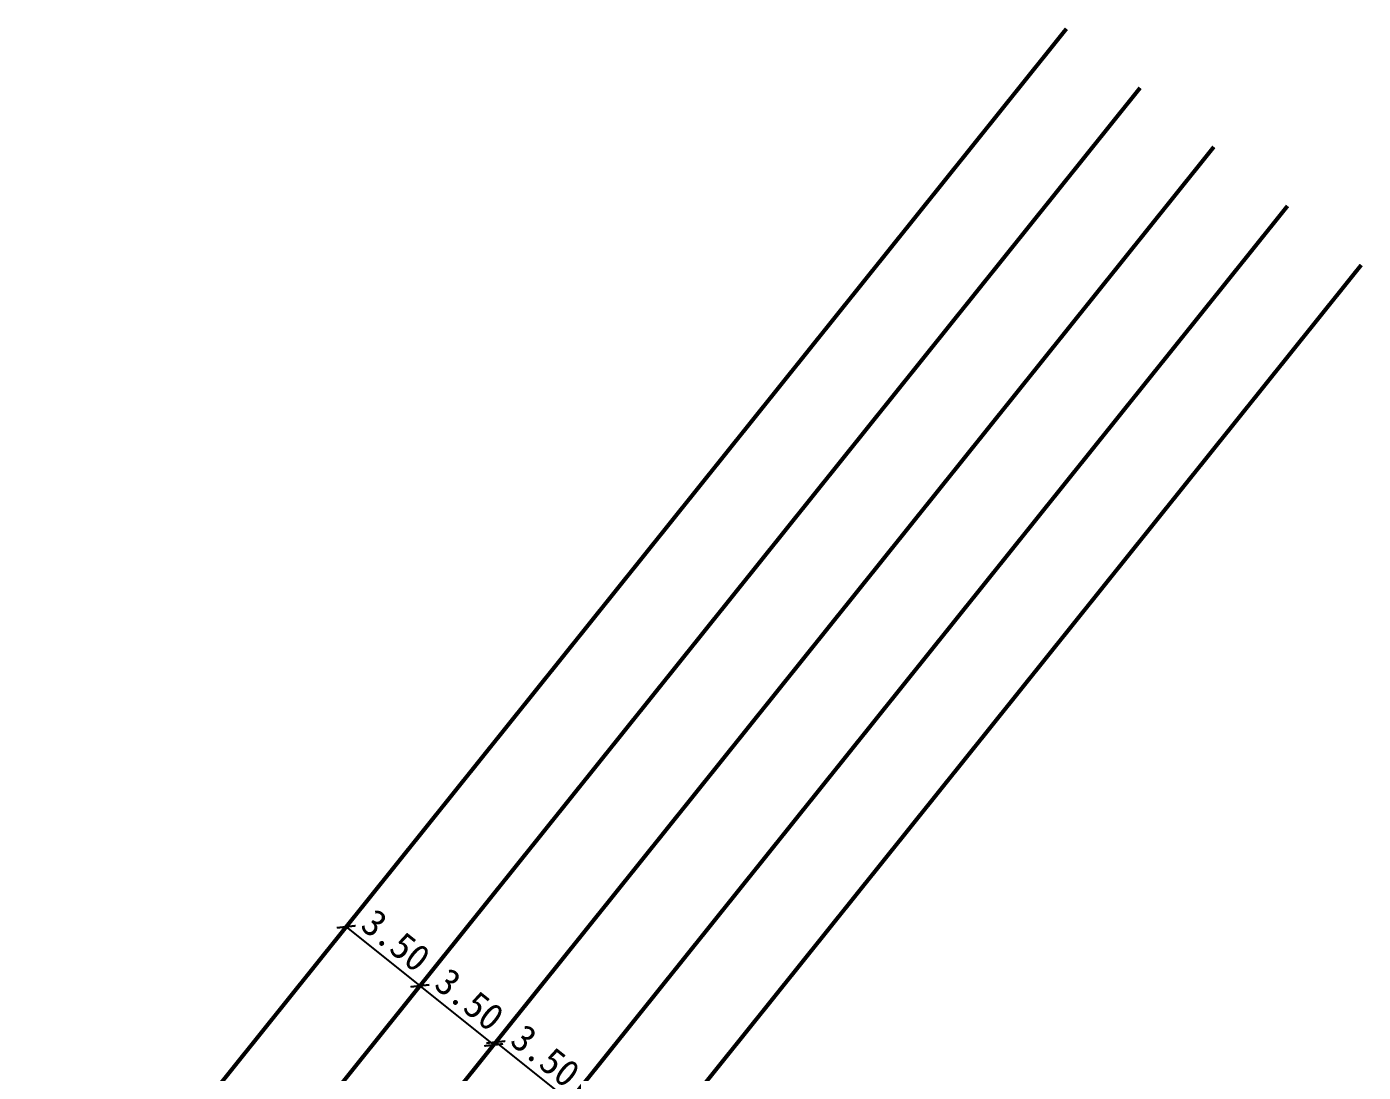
# Model space of a CAD drawing. Header units: millimetres. Extents: x 67536 to 67858, y 50657 to 50929.
# Drawn here: x 67742.06 to 67791.58, y 50862.74 to 50901.49 of the extents above; entities that cross this region are included whole.
import ezdxf

# ---------------------------------------------------------------- set-up
doc = ezdxf.new("R2010")
doc.units = ezdxf.units.MM
doc.linetypes.add('JTSS01', pattern=[6, 2, -4])
doc.layers.add('@-注释', color=7, linetype='Continuous')
doc.layers.add('@-道路标线', color=7, linetype='Continuous', lineweight=0)
doc.layers.get('0').off()
doc.styles.add('--黑体', font='simhei.ttf')
doc.dimstyles.new('标志标注', dxfattribs={"dimtxt": 1, "dimasz": 0.5, "dimexe": 0, "dimexo": 0, "dimgap": 0.25, "dimtad": 1, "dimzin": 0, "dimdsep": 46, "dimtxsty": '--黑体', "dimblk": 'ARCHTICK', "dimcen": 0.09, "dimadec": 0, "dimazin": 0, "dimtfac": 1, "dimtix": 1, "dimtmove": 1, "dimatfit": 0, "dimfxl": 1, "dimtolj": 1, "dimtzin": 0, "dimarcsym": 0})

# ---------------------------------------------------------------- blocks, each defined once
blk = doc.blocks.new('_ARCHTICK')
at = {"color": 0, "linetype": 'ByBlock', "const_width": 0.15}
blk.add_lwpolyline([(-0.5, -0.5), (0.5, 0.5)], dxfattribs=at)
blk = doc.blocks.new('*D65')
at = {"layer": '@-注释', "color": 0, "lineweight": -2, "transparency": 16777216}
blk.add_line((67753.896, 50868.129), (67756.627, 50865.94), dxfattribs=at)
at = {"layer": 'Defpoints', "color": 0, "transparency": 16777216}
for p in [(67753.896, 50868.129), (67756.627, 50865.94), (67756.627, 50865.94)]:
    blk.add_point(p, dxfattribs=at)
at = {"layer": '@-注释', "color": 0, "lineweight": -2, "transparency": 16777216, "xscale": 0.5, "yscale": 0.5, "zscale": 0.5}
for p, rotation in [((67753.896, 50868.129), 141.2806203996327), ((67756.627, 50865.94), 321.2806203996327)]:
    blk.add_blockref('_ARCHTICK', p, dxfattribs=dict(at, rotation=rotation))
at = {"layer": '@-注释', "color": 0, "transparency": 16777216, "insert": (67755.734, 50867.624), "char_height": 1, "attachment_point": 5, "rotation": 321.2806, "style": '--黑体'}
blk.add_mtext('\\A1;3.50', dxfattribs=at)
blk = doc.blocks.new('*D66')
at = {"layer": '@-注释', "color": 0, "lineweight": -2, "transparency": 16777216}
blk.add_line((67756.627, 50865.94), (67759.357, 50863.75), dxfattribs=at)
at = {"layer": 'Defpoints', "color": 0, "transparency": 16777216}
for p in [(67756.627, 50865.94), (67759.357, 50863.75), (67759.357, 50863.75)]:
    blk.add_point(p, dxfattribs=at)
at = {"layer": '@-注释', "color": 0, "lineweight": -2, "transparency": 16777216, "xscale": 0.5, "yscale": 0.5, "zscale": 0.5}
for p, rotation in [((67756.627, 50865.94), 141.2806203994837), ((67759.357, 50863.75), 321.2806203994837)]:
    blk.add_blockref('_ARCHTICK', p, dxfattribs=dict(at, rotation=rotation))
at = {"layer": '@-注释', "color": 0, "transparency": 16777216, "insert": (67758.465, 50865.435), "char_height": 1, "attachment_point": 5, "rotation": 321.2806, "style": '--黑体'}
blk.add_mtext('\\A1;3.50', dxfattribs=at)
blk = doc.blocks.new('*D67')
at = {"layer": '@-注释', "color": 0, "lineweight": -2, "transparency": 16777216}
for p, q in [((67759.357, 50863.75), (67759.439, 50863.853)), ((67759.439, 50863.853), (67762.17, 50861.663)), ((67762.088, 50861.561), (67762.17, 50861.663))]:
    blk.add_line(p, q, dxfattribs=at)
at = {"layer": 'Defpoints', "color": 0, "transparency": 16777216}
for p in [(67759.357, 50863.75), (67762.088, 50861.561), (67762.17, 50861.663)]:
    blk.add_point(p, dxfattribs=at)
at = {"layer": '@-注释', "color": 0, "lineweight": -2, "transparency": 16777216, "xscale": 0.5, "yscale": 0.5, "zscale": 0.5}
for p, rotation in [((67759.439, 50863.853), 141.2806203998747), ((67762.17, 50861.663), 321.2806203998747)]:
    blk.add_blockref('_ARCHTICK', p, dxfattribs=dict(at, rotation=rotation))
at = {"layer": '@-注释', "color": 0, "transparency": 16777216, "insert": (67761.277, 50863.347), "char_height": 1, "attachment_point": 5, "rotation": 321.2806, "style": '--黑体'}
blk.add_mtext('\\A1;3.50', dxfattribs=at)

msp = doc.modelspace()

# ---------------------------------------------------------------- linework, layer by layer
at = {"layer": '@-道路标线', "color": 7, "linetype": 'Continuous', "const_width": 0.15, "flags": 128}
for points in [[(67742.132, 50853.455), (67780.581, 50901.415)], [(67753.055, 50844.698), (67791.504, 50892.658)]]:
    msp.add_lwpolyline(points, dxfattribs=at)
at = {"layer": '@-道路标线', "color": 7, "linetype": 'JTSS01', "const_width": 0.15, "flags": 128}
for points in [[(67744.863, 50851.266), (67783.312, 50899.225)], [(67750.324, 50846.888), (67788.773, 50894.847)]]:
    msp.add_lwpolyline(points, dxfattribs=at)
at = {"layer": '@-道路标线', "color": 30, "linetype": 'JTSS01', "const_width": 0.15, "flags": 128}
msp.add_lwpolyline([(67747.593, 50849.077), (67786.043, 50897.036)], dxfattribs=at)

# ---------------------------------------------------------------- dimensions: what is measured, and where the dimension line sits
at = {"layer": '@-注释'}
for p1, p2, distance, picture, middle in [((67753.896, 50868.129), (67756.627, 50865.94), 0, '*D65', (67755.734, 50867.624)), ((67756.627, 50865.94), (67759.357, 50863.75), 0, '*D66', (67758.465, 50865.435)), ((67759.357, 50863.75), (67762.088, 50861.561), 0.131, '*D67', (67761.277, 50863.347))]:
    dim = msp.add_aligned_dim(p1=p1, p2=p2, distance=distance, dimstyle='标志标注', dxfattribs=at)
    dim.commit()
    dim.dimension.update_dxf_attribs({"geometry": picture, "text_midpoint": middle})

doc.saveas('drawing.dxf')
